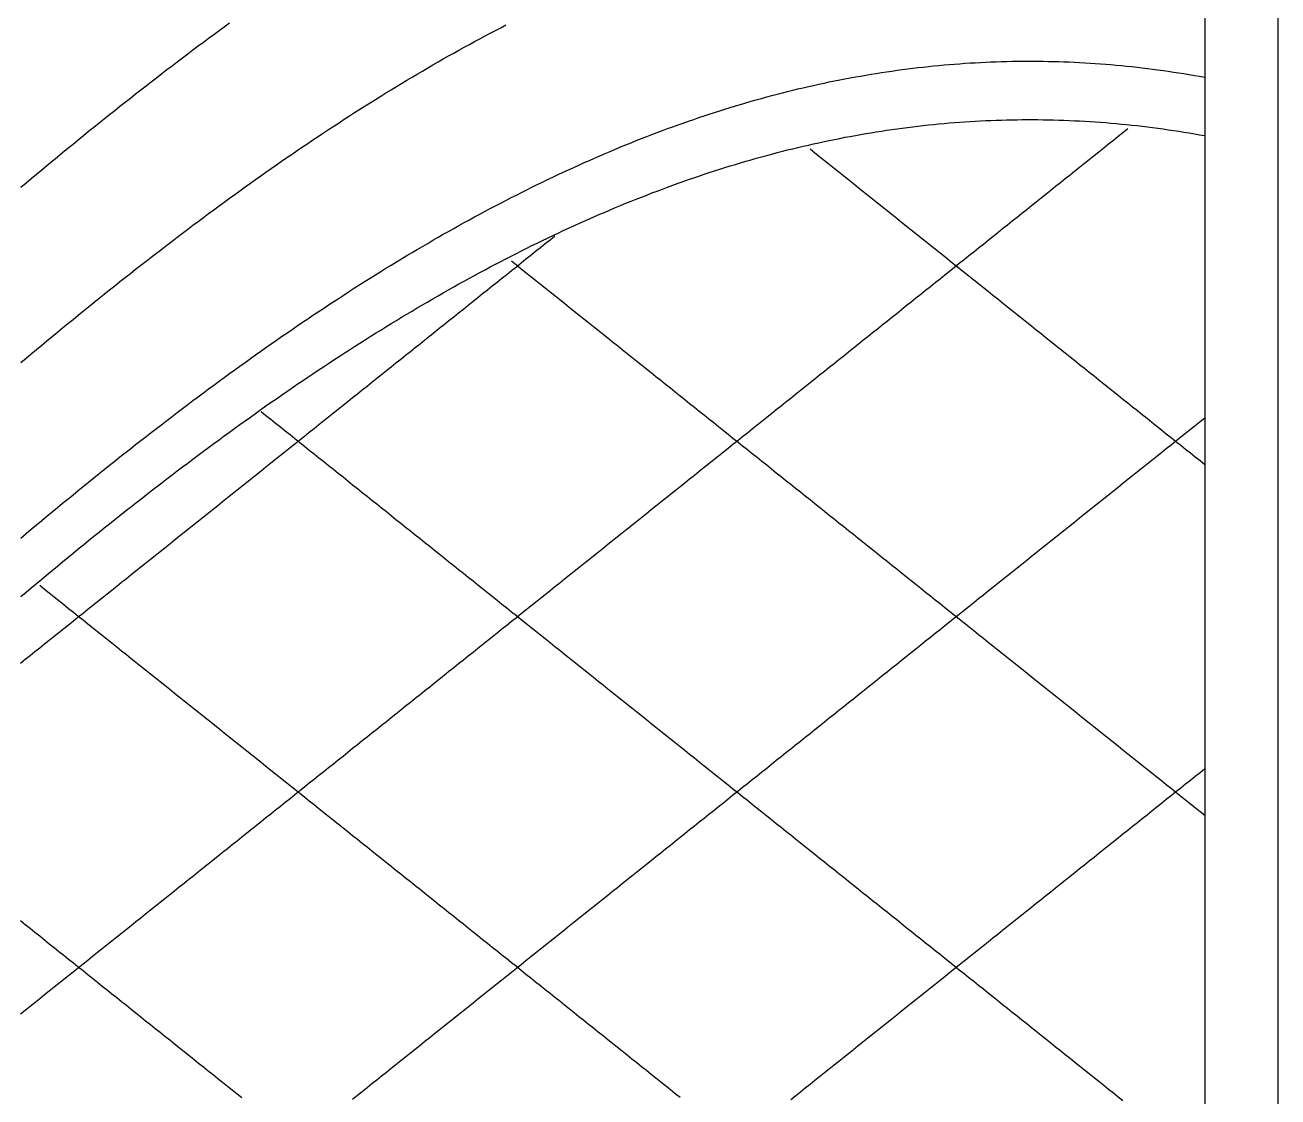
# Model space of a CAD drawing. Header units: millimetres. Extents: x 8 to 772, y 8 to 255.
# Drawn here: x 416.3 to 502, y 87.1 to 160.5 of the extents above; entities that cross this region are included whole.
import ezdxf

# ---------------------------------------------------------------- set-up
doc = ezdxf.new("R2010")
doc.units = ezdxf.units.MM
doc.layers.add('STUDY_GUIDES', color=7, linetype='Continuous')

msp = doc.modelspace()

# ---------------------------------------------------------------- linework, layer by layer
at = {"layer": 'STUDY_GUIDES'}
for points in [[(502, 214), (502, 26)], [(497, 212), (497, 28)], [(416.0367, 149.3706), (416.3933, 149.6704), (416.75, 149.9692), (417.1067, 150.2673), (417.4633, 150.5645), (417.82, 150.8609), (418.1767, 151.1563), (418.5333, 151.451), (418.89, 151.7447), (419.2467, 152.0375), (419.6033, 152.3295), (419.96, 152.6205), (420.3167, 152.9106), (420.6733, 153.1997), (421.03, 153.4879), (421.3867, 153.7752), (421.7433, 154.0615), (422.1, 154.3468), (422.4567, 154.6311), (422.8133, 154.9144), (423.17, 155.1967), (423.5267, 155.478), (423.8833, 155.7583), (424.24, 156.0376), (424.5967, 156.3158), (424.9533, 156.5929), (425.31, 156.869), (425.6667, 157.144), (426.0233, 157.4179), (426.38, 157.6908), (426.7367, 157.9625), (427.0933, 158.2331), (427.45, 158.5026), (427.8067, 158.771), (428.1633, 159.0382), (428.52, 159.3043), (428.8767, 159.5692), (429.2333, 159.833), (429.59, 160.0955), (429.9467, 160.3569), (430.3033, 160.6171)], [(416.0367, 137.3706), (416.3933, 137.6704), (416.75, 137.9692), (417.1067, 138.2673), (417.4633, 138.5645), (417.82, 138.8609), (418.1767, 139.1563), (418.5333, 139.451), (418.89, 139.7447), (419.2467, 140.0375), (419.6033, 140.3295), (419.96, 140.6205), (420.3167, 140.9106), (420.6733, 141.1997), (421.03, 141.4879), (421.3867, 141.7752), (421.7433, 142.0615), (422.1, 142.3468), (422.4567, 142.6311), (422.8133, 142.9144), (423.17, 143.1967), (423.5267, 143.478), (423.8833, 143.7583), (424.24, 144.0376), (424.5967, 144.3158), (424.9533, 144.5929), (425.31, 144.869), (425.6667, 145.144), (426.0233, 145.4179), (426.38, 145.6908), (426.7367, 145.9625), (427.0933, 146.2331), (427.45, 146.5026), (427.8067, 146.771), (428.1633, 147.0382), (428.52, 147.3043), (428.8767, 147.5692), (429.2333, 147.833), (429.59, 148.0955), (429.9467, 148.3569), (430.3033, 148.6171), (430.66, 148.8761), (431.0167, 149.1339), (431.3733, 149.3905), (431.73, 149.6458), (432.0867, 149.8999), (432.4433, 150.1527), (432.8, 150.4043), (433.1567, 150.6546), (433.5133, 150.9036), (433.87, 151.1514), (434.2267, 151.3979), (434.5833, 151.643), (434.94, 151.8869), (435.2967, 152.1294), (435.6533, 152.3706), (436.01, 152.6105), (436.3667, 152.849), (436.7233, 153.0862), (437.08, 153.322), (437.4367, 153.5565), (437.7933, 153.7896), (438.15, 154.0213), (438.5067, 154.2516), (438.8633, 154.4805), (439.22, 154.708), (439.5767, 154.934), (439.9333, 155.1587), (440.29, 155.3819), (440.6467, 155.6037), (441.0033, 155.8241), (441.36, 156.0429), (441.7167, 156.2604), (442.0733, 156.4763), (442.43, 156.6908), (442.7867, 156.9038), (443.1433, 157.1153), (443.5, 157.3253), (443.8567, 157.5338), (444.2133, 157.7407), (444.57, 157.9462), (444.9267, 158.1501), (445.2833, 158.3525), (445.64, 158.5534), (445.9967, 158.7527), (446.3533, 158.9504), (446.71, 159.1466), (447.0667, 159.3412), (447.4233, 159.5342), (447.78, 159.7257), (448.1367, 159.9156), (448.4933, 160.1038), (448.85, 160.2905), (449.2067, 160.4755)], [(416.0367, 125.3706), (416.3933, 125.6704), (416.75, 125.9692), (417.1067, 126.2673), (417.4633, 126.5645), (417.82, 126.8609), (418.1767, 127.1563), (418.5333, 127.451), (418.89, 127.7447), (419.2467, 128.0375), (419.6033, 128.3295), (419.96, 128.6205), (420.3167, 128.9106), (420.6733, 129.1997), (421.03, 129.4879), (421.3867, 129.7752), (421.7433, 130.0615), (422.1, 130.3468), (422.4567, 130.6311), (422.8133, 130.9144), (423.17, 131.1967), (423.5267, 131.478), (423.8833, 131.7583), (424.24, 132.0376), (424.5967, 132.3158), (424.9533, 132.5929), (425.31, 132.869), (425.6667, 133.144), (426.0233, 133.4179), (426.38, 133.6908), (426.7367, 133.9625), (427.0933, 134.2331), (427.45, 134.5026), (427.8067, 134.771), (428.1633, 135.0382), (428.52, 135.3043), (428.8767, 135.5692), (429.2333, 135.833), (429.59, 136.0955), (429.9467, 136.3569), (430.3033, 136.6171), (430.66, 136.8761), (431.0167, 137.1339), (431.3733, 137.3905), (431.73, 137.6458), (432.0867, 137.8999), (432.4433, 138.1527), (432.8, 138.4043), (433.1567, 138.6546), (433.5133, 138.9036), (433.87, 139.1514), (434.2267, 139.3979), (434.5833, 139.643), (434.94, 139.8869), (435.2967, 140.1294), (435.6533, 140.3706), (436.01, 140.6105), (436.3667, 140.849), (436.7233, 141.0862), (437.08, 141.322), (437.4367, 141.5565), (437.7933, 141.7896), (438.15, 142.0213), (438.5067, 142.2516), (438.8633, 142.4805), (439.22, 142.708), (439.5767, 142.934), (439.9333, 143.1587), (440.29, 143.3819), (440.6467, 143.6037), (441.0033, 143.8241), (441.36, 144.0429), (441.7167, 144.2604), (442.0733, 144.4763), (442.43, 144.6908), (442.7867, 144.9038), (443.1433, 145.1153), (443.5, 145.3253), (443.8567, 145.5338), (444.2133, 145.7407), (444.57, 145.9462), (444.9267, 146.1501), (445.2833, 146.3525), (445.64, 146.5534), (445.9967, 146.7527), (446.3533, 146.9504), (446.71, 147.1466), (447.0667, 147.3412), (447.4233, 147.5342), (447.78, 147.7257), (448.1367, 147.9156), (448.4933, 148.1038), (448.85, 148.2905), (449.2067, 148.4755), (449.5633, 148.659), (449.92, 148.8408), (450.2767, 149.0209), (450.6333, 149.1995), (450.99, 149.3764), (451.3467, 149.5517), (451.7033, 149.7253), (452.06, 149.8972), (452.4167, 150.0675), (452.7733, 150.2361), (453.13, 150.403), (453.4867, 150.5683), (453.8433, 150.7318), (454.2, 150.8937), (454.5567, 151.0538), (454.9133, 151.2123), (455.27, 151.369), (455.6267, 151.5241), (455.9833, 151.6774), (456.34, 151.8289), (456.6967, 151.9788), (457.0533, 152.1269), (457.41, 152.2732), (457.7667, 152.4179), (458.1233, 152.5607), (458.48, 152.7018), (458.8367, 152.8411), (459.1933, 152.9787), (459.55, 153.1145), (459.9067, 153.2485), (460.2633, 153.3808), (460.62, 153.5112), (460.9767, 153.6399), (461.3333, 153.7667), (461.69, 153.8918), (462.0467, 154.0151), (462.4033, 154.1365), (462.76, 154.2561), (463.1167, 154.3739), (463.4733, 154.4899), (463.83, 154.6041), (464.1867, 154.7165), (464.5433, 154.827), (464.9, 154.9356), (465.2567, 155.0425), (465.6133, 155.1474), (465.97, 155.2506), (466.3267, 155.3519), (466.6833, 155.4513), (467.04, 155.5489), (467.3967, 155.6446), (467.7533, 155.7384), (468.11, 155.8304), (468.4667, 155.9205), (468.8233, 156.0087), (469.18, 156.095), (469.5367, 156.1795), (469.8933, 156.2621), (470.25, 156.3428), (470.6067, 156.4216), (470.9633, 156.4985), (471.32, 156.5735), (471.6767, 156.6466), (472.0333, 156.7178), (472.39, 156.7872), (472.7467, 156.8546), (473.1033, 156.9201), (473.46, 156.9836), (473.8167, 157.0453), (474.1733, 157.1051), (474.53, 157.1629), (474.8867, 157.2189), (475.2433, 157.2729), (475.6, 157.325), (475.9567, 157.3751), (476.3133, 157.4234), (476.67, 157.4697), (477.0267, 157.514), (477.3833, 157.5565), (477.74, 157.597), (478.0967, 157.6356), (478.4533, 157.6722), (478.81, 157.7069), (479.1667, 157.7397), (479.5233, 157.7706), (479.88, 157.7994), (480.2367, 157.8264), (480.5933, 157.8514), (480.95, 157.8745), (481.3067, 157.8956), (481.6633, 157.9148), (482.02, 157.932), (482.3767, 157.9473), (482.7333, 157.9607), (483.09, 157.9721), (483.4467, 157.9815), (483.8033, 157.989), (484.16, 157.9946), (484.5167, 157.9982), (484.8733, 157.9999), (485.23, 157.9996), (485.5867, 157.9974), (485.9433, 157.9932), (486.3, 157.9871), (486.6567, 157.979), (487.0133, 157.969), (487.37, 157.957), (487.7267, 157.9431), (488.0833, 157.9272), (488.44, 157.9094), (488.7967, 157.8897), (489.1533, 157.868), (489.51, 157.8444), (489.8667, 157.8188), (490.2233, 157.7913), (490.58, 157.7618), (490.9367, 157.7304), (491.2933, 157.6971), (491.65, 157.6618), (492.0067, 157.6246), (492.3633, 157.5855), (492.72, 157.5444), (493.0767, 157.5014), (493.4333, 157.4564), (493.79, 157.4096), (494.1467, 157.3608), (494.5033, 157.3101), (494.86, 157.2574), (495.2167, 157.2029), (495.5733, 157.1464), (495.93, 157.088), (496.2867, 157.0277), (496.6433, 156.9654), (497, 156.9013)], [(416.0092, 92.8074), (416.3385, 93.0708), (416.6677, 93.3342), (416.9969, 93.5975), (417.3262, 93.8609), (417.6554, 94.1243), (417.9846, 94.3877), (418.3138, 94.6511), (418.6431, 94.9145), (418.9723, 95.1778), (419.3015, 95.4412), (419.6308, 95.7046), (419.96, 95.968), (420.2892, 96.2314), (420.6185, 96.4948), (420.9477, 96.7582), (421.2769, 97.0215), (421.6062, 97.2849), (421.9354, 97.5483), (422.2646, 97.8117), (422.5938, 98.0751), (422.9231, 98.3385), (423.2523, 98.6018), (423.5815, 98.8652), (423.9108, 99.1286), (424.24, 99.392), (424.5692, 99.6554), (424.8985, 99.9188), (425.2277, 100.1822), (425.5569, 100.4455), (425.8862, 100.7089), (426.2154, 100.9723), (426.5446, 101.2357), (426.8738, 101.4991), (427.2031, 101.7625), (427.5323, 102.0258), (427.8615, 102.2892), (428.1908, 102.5526), (428.52, 102.816), (428.8492, 103.0794), (429.1785, 103.3428), (429.5077, 103.6062), (429.8369, 103.8695), (430.1662, 104.1329), (430.4954, 104.3963), (430.8246, 104.6597), (431.1538, 104.9231), (431.4831, 105.1865), (431.8123, 105.4498), (432.1415, 105.7132), (432.4708, 105.9766), (432.8, 106.24), (433.1292, 106.5034), (433.4585, 106.7668), (433.7877, 107.0302), (434.1169, 107.2935), (434.4462, 107.5569), (434.7754, 107.8203), (435.1046, 108.0837), (435.4338, 108.3471), (435.7631, 108.6105), (436.0923, 108.8738), (436.4215, 109.1372), (436.7508, 109.4006), (437.08, 109.664), (437.4092, 109.9274), (437.7385, 110.1908), (438.0677, 110.4542), (438.3969, 110.7175), (438.7262, 110.9809), (439.0554, 111.2443), (439.3846, 111.5077), (439.7138, 111.7711), (440.0431, 112.0345), (440.3723, 112.2978), (440.7015, 112.5612), (441.0308, 112.8246), (441.36, 113.088), (441.6892, 113.3514), (442.0185, 113.6148), (442.3477, 113.8782), (442.6769, 114.1415), (443.0062, 114.4049), (443.3354, 114.6683), (443.6646, 114.9317), (443.9938, 115.1951), (444.3231, 115.4585), (444.6523, 115.7218), (444.9815, 115.9852), (445.3108, 116.2486), (445.64, 116.512), (445.9692, 116.7754), (446.2985, 117.0388), (446.6277, 117.3022), (446.9569, 117.5655), (447.2862, 117.8289), (447.6154, 118.0923), (447.9446, 118.3557), (448.2738, 118.6191), (448.6031, 118.8825), (448.9323, 119.1458), (449.2615, 119.4092), (449.5908, 119.6726), (449.92, 119.936), (450.2492, 120.1994), (450.5785, 120.4628), (450.9077, 120.7262), (451.2369, 120.9895), (451.5662, 121.2529), (451.8954, 121.5163), (452.2246, 121.7797), (452.5538, 122.0431), (452.8831, 122.3065), (453.2123, 122.5698), (453.5415, 122.8332), (453.8708, 123.0966), (454.2, 123.36), (454.5292, 123.6234), (454.8585, 123.8868), (455.1877, 124.1502), (455.5169, 124.4135), (455.8462, 124.6769), (456.1754, 124.9403), (456.5046, 125.2037), (456.8338, 125.4671), (457.1631, 125.7305), (457.4923, 125.9938), (457.8215, 126.2572), (458.1508, 126.5206), (458.48, 126.784), (458.8092, 127.0474), (459.1385, 127.3108), (459.4677, 127.5742), (459.7969, 127.8375), (460.1262, 128.1009), (460.4554, 128.3643), (460.7846, 128.6277), (461.1138, 128.8911), (461.4431, 129.1545), (461.7723, 129.4178), (462.1015, 129.6812), (462.4308, 129.9446), (462.76, 130.208), (463.0892, 130.4714), (463.4185, 130.7348), (463.7477, 130.9982), (464.0769, 131.2615), (464.4062, 131.5249), (464.7354, 131.7883), (465.0646, 132.0517), (465.3938, 132.3151), (465.7231, 132.5785), (466.0523, 132.8418), (466.3815, 133.1052), (466.7108, 133.3686), (467.04, 133.632), (467.3692, 133.8954), (467.6985, 134.1588), (468.0277, 134.4222), (468.3569, 134.6855), (468.6862, 134.9489), (469.0154, 135.2123), (469.3446, 135.4757), (469.6738, 135.7391), (470.0031, 136.0025), (470.3323, 136.2658), (470.6615, 136.5292), (470.9908, 136.7926), (471.32, 137.056), (471.6492, 137.3194), (471.9785, 137.5828), (472.3077, 137.8462), (472.6369, 138.1095), (472.9662, 138.3729), (473.2954, 138.6363), (473.6246, 138.8997), (473.9538, 139.1631), (474.2831, 139.4265), (474.6123, 139.6898), (474.9415, 139.9532), (475.2708, 140.2166), (475.6, 140.48), (475.9292, 140.7434), (476.2585, 141.0068), (476.5877, 141.2702), (476.9169, 141.5335), (477.2462, 141.7969), (477.5754, 142.0603), (477.9046, 142.3237), (478.2338, 142.5871), (478.5631, 142.8505), (478.8923, 143.1138), (479.2215, 143.3772), (479.5508, 143.6406), (479.88, 143.904), (480.2092, 144.1674), (480.5385, 144.4308), (480.8677, 144.6942), (481.1969, 144.9575), (481.5262, 145.2209), (481.8554, 145.4843), (482.1846, 145.7477), (482.5138, 146.0111), (482.8431, 146.2745), (483.1723, 146.5378), (483.5015, 146.8012), (483.8308, 147.0646), (484.16, 147.328), (484.4892, 147.5914), (484.8185, 147.8548), (485.1477, 148.1182), (485.4769, 148.3815), (485.8062, 148.6449), (486.1354, 148.9083), (486.4646, 149.1717), (486.7938, 149.4351), (487.1231, 149.6985), (487.4523, 149.9618), (487.7815, 150.2252), (488.1108, 150.4886), (488.44, 150.752), (488.7692, 151.0154), (489.0985, 151.2788), (489.4277, 151.5422), (489.7569, 151.8055), (490.0862, 152.0689), (490.4154, 152.3323), (490.7446, 152.5957), (491.0738, 152.8591), (491.4031, 153.1225), (491.7323, 153.3858)], [(416.0367, 121.3706), (416.3933, 121.6704), (416.75, 121.9692), (417.1067, 122.2673), (417.4633, 122.5645), (417.82, 122.8609), (418.1767, 123.1563), (418.5333, 123.451), (418.89, 123.7447), (419.2467, 124.0375), (419.6033, 124.3295), (419.96, 124.6205), (420.3167, 124.9106), (420.6733, 125.1997), (421.03, 125.4879), (421.3867, 125.7752), (421.7433, 126.0615), (422.1, 126.3468), (422.4567, 126.6311), (422.8133, 126.9144), (423.17, 127.1967), (423.5267, 127.478), (423.8833, 127.7583), (424.24, 128.0376), (424.5967, 128.3158), (424.9533, 128.5929), (425.31, 128.869), (425.6667, 129.144), (426.0233, 129.4179), (426.38, 129.6908), (426.7367, 129.9625), (427.0933, 130.2331), (427.45, 130.5026), (427.8067, 130.771), (428.1633, 131.0382), (428.52, 131.3043), (428.8767, 131.5692), (429.2333, 131.833), (429.59, 132.0955), (429.9467, 132.3569), (430.3033, 132.6171), (430.66, 132.8761), (431.0167, 133.1339), (431.3733, 133.3905), (431.73, 133.6458), (432.0867, 133.8999), (432.4433, 134.1527), (432.8, 134.4043), (433.1567, 134.6546), (433.5133, 134.9036), (433.87, 135.1514), (434.2267, 135.3979), (434.5833, 135.643), (434.94, 135.8869), (435.2967, 136.1294), (435.6533, 136.3706), (436.01, 136.6105), (436.3667, 136.849), (436.7233, 137.0862), (437.08, 137.322), (437.4367, 137.5565), (437.7933, 137.7896), (438.15, 138.0213), (438.5067, 138.2516), (438.8633, 138.4805), (439.22, 138.708), (439.5767, 138.934), (439.9333, 139.1587), (440.29, 139.3819), (440.6467, 139.6037), (441.0033, 139.8241), (441.36, 140.0429), (441.7167, 140.2604), (442.0733, 140.4763), (442.43, 140.6908), (442.7867, 140.9038), (443.1433, 141.1153), (443.5, 141.3253), (443.8567, 141.5338), (444.2133, 141.7407), (444.57, 141.9462), (444.9267, 142.1501), (445.2833, 142.3525), (445.64, 142.5534), (445.9967, 142.7527), (446.3533, 142.9504), (446.71, 143.1466), (447.0667, 143.3412), (447.4233, 143.5342), (447.78, 143.7257), (448.1367, 143.9156), (448.4933, 144.1038), (448.85, 144.2905), (449.2067, 144.4755), (449.5633, 144.659), (449.92, 144.8408), (450.2767, 145.0209), (450.6333, 145.1995), (450.99, 145.3764), (451.3467, 145.5517), (451.7033, 145.7253), (452.06, 145.8972), (452.4167, 146.0675), (452.7733, 146.2361), (453.13, 146.403), (453.4867, 146.5683), (453.8433, 146.7318), (454.2, 146.8937), (454.5567, 147.0538), (454.9133, 147.2123), (455.27, 147.369), (455.6267, 147.5241), (455.9833, 147.6774), (456.34, 147.8289), (456.6967, 147.9788), (457.0533, 148.1269), (457.41, 148.2732), (457.7667, 148.4179), (458.1233, 148.5607), (458.48, 148.7018), (458.8367, 148.8411), (459.1933, 148.9787), (459.55, 149.1145), (459.9067, 149.2485), (460.2633, 149.3808), (460.62, 149.5112), (460.9767, 149.6399), (461.3333, 149.7667), (461.69, 149.8918), (462.0467, 150.0151), (462.4033, 150.1365), (462.76, 150.2561), (463.1167, 150.3739), (463.4733, 150.4899), (463.83, 150.6041), (464.1867, 150.7165), (464.5433, 150.827), (464.9, 150.9356), (465.2567, 151.0425), (465.6133, 151.1474), (465.97, 151.2506), (466.3267, 151.3519), (466.6833, 151.4513), (467.04, 151.5489), (467.3967, 151.6446), (467.7533, 151.7384), (468.11, 151.8304), (468.4667, 151.9205), (468.8233, 152.0087), (469.18, 152.095), (469.5367, 152.1795), (469.8933, 152.2621), (470.25, 152.3428), (470.6067, 152.4216), (470.9633, 152.4985), (471.32, 152.5735), (471.6767, 152.6466), (472.0333, 152.7178), (472.39, 152.7872), (472.7467, 152.8546), (473.1033, 152.9201), (473.46, 152.9836), (473.8167, 153.0453), (474.1733, 153.1051), (474.53, 153.1629), (474.8867, 153.2189), (475.2433, 153.2729), (475.6, 153.325), (475.9567, 153.3751), (476.3133, 153.4234), (476.67, 153.4697), (477.0267, 153.514), (477.3833, 153.5565), (477.74, 153.597), (478.0967, 153.6356), (478.4533, 153.6722), (478.81, 153.7069), (479.1667, 153.7397), (479.5233, 153.7706), (479.88, 153.7994), (480.2367, 153.8264), (480.5933, 153.8514), (480.95, 153.8745), (481.3067, 153.8956), (481.6633, 153.9148), (482.02, 153.932), (482.3767, 153.9473), (482.7333, 153.9607), (483.09, 153.9721), (483.4467, 153.9815), (483.8033, 153.989), (484.16, 153.9946), (484.5167, 153.9982), (484.8733, 153.9999), (485.23, 153.9996), (485.5867, 153.9974), (485.9433, 153.9932), (486.3, 153.9871), (486.6567, 153.979), (487.0133, 153.969), (487.37, 153.957), (487.7267, 153.9431), (488.0833, 153.9272), (488.44, 153.9094), (488.7967, 153.8897), (489.1533, 153.868), (489.51, 153.8444), (489.8667, 153.8188), (490.2233, 153.7913), (490.58, 153.7618), (490.9367, 153.7304), (491.2933, 153.6971), (491.65, 153.6618), (492.0067, 153.6246), (492.3633, 153.5855), (492.72, 153.5444), (493.0767, 153.5014), (493.4333, 153.4564), (493.79, 153.4096), (494.1467, 153.3608), (494.5033, 153.3101), (494.86, 153.2574), (495.2167, 153.2029), (495.5733, 153.1464), (495.93, 153.088), (496.2867, 153.0277), (496.6433, 152.9654), (497, 152.9013)], [(470.0031, 151.9975), (470.3323, 151.7342), (470.6615, 151.4708), (470.9908, 151.2074), (471.32, 150.944), (471.6492, 150.6806), (471.9785, 150.4172), (472.3077, 150.1538), (472.6369, 149.8905), (472.9662, 149.6271), (473.2954, 149.3637), (473.6246, 149.1003), (473.9538, 148.8369), (474.2831, 148.5735), (474.6123, 148.3102), (474.9415, 148.0468), (475.2708, 147.7834), (475.6, 147.52), (475.9292, 147.2566), (476.2585, 146.9932), (476.5877, 146.7298), (476.9169, 146.4665), (477.2462, 146.2031), (477.5754, 145.9397), (477.9046, 145.6763), (478.2338, 145.4129), (478.5631, 145.1495), (478.8923, 144.8862), (479.2215, 144.6228), (479.5508, 144.3594), (479.88, 144.096), (480.2092, 143.8326), (480.5385, 143.5692), (480.8677, 143.3058), (481.1969, 143.0425), (481.5262, 142.7791), (481.8554, 142.5157), (482.1846, 142.2523), (482.5138, 141.9889), (482.8431, 141.7255), (483.1723, 141.4622), (483.5015, 141.1988), (483.8308, 140.9354), (484.16, 140.672), (484.4892, 140.4086), (484.8185, 140.1452), (485.1477, 139.8818), (485.4769, 139.6185), (485.8062, 139.3551), (486.1354, 139.0917), (486.4646, 138.8283), (486.7938, 138.5649), (487.1231, 138.3015), (487.4523, 138.0382), (487.7815, 137.7748), (488.1108, 137.5114), (488.44, 137.248), (488.7692, 136.9846), (489.0985, 136.7212), (489.4277, 136.4578), (489.7569, 136.1945), (490.0862, 135.9311), (490.4154, 135.6677), (490.7446, 135.4043), (491.0738, 135.1409), (491.4031, 134.8775), (491.7323, 134.6142), (492.0615, 134.3508), (492.3908, 134.0874), (492.72, 133.824), (493.0492, 133.5606), (493.3785, 133.2972), (493.7077, 133.0338), (494.0369, 132.7705), (494.3662, 132.5071), (494.6954, 132.2437), (495.0246, 131.9803), (495.3538, 131.7169), (495.6831, 131.4535), (496.0123, 131.1902), (496.3415, 130.9268), (496.6708, 130.6634), (497, 130.4)], [(416.0092, 116.8074), (416.3385, 117.0708), (416.6677, 117.3342), (416.9969, 117.5975), (417.3262, 117.8609), (417.6554, 118.1243), (417.9846, 118.3877), (418.3138, 118.6511), (418.6431, 118.9145), (418.9723, 119.1778), (419.3015, 119.4412), (419.6308, 119.7046), (419.96, 119.968), (420.2892, 120.2314), (420.6185, 120.4948), (420.9477, 120.7582), (421.2769, 121.0215), (421.6062, 121.2849), (421.9354, 121.5483), (422.2646, 121.8117), (422.5938, 122.0751), (422.9231, 122.3385), (423.2523, 122.6018), (423.5815, 122.8652), (423.9108, 123.1286), (424.24, 123.392), (424.5692, 123.6554), (424.8985, 123.9188), (425.2277, 124.1822), (425.5569, 124.4455), (425.8862, 124.7089), (426.2154, 124.9723), (426.5446, 125.2357), (426.8738, 125.4991), (427.2031, 125.7625), (427.5323, 126.0258), (427.8615, 126.2892), (428.1908, 126.5526), (428.52, 126.816), (428.8492, 127.0794), (429.1785, 127.3428), (429.5077, 127.6062), (429.8369, 127.8695), (430.1662, 128.1329), (430.4954, 128.3963), (430.8246, 128.6597), (431.1538, 128.9231), (431.4831, 129.1865), (431.8123, 129.4498), (432.1415, 129.7132), (432.4708, 129.9766), (432.8, 130.24), (433.1292, 130.5034), (433.4585, 130.7668), (433.7877, 131.0302), (434.1169, 131.2935), (434.4462, 131.5569), (434.7754, 131.8203), (435.1046, 132.0837), (435.4338, 132.3471), (435.7631, 132.6105), (436.0923, 132.8738), (436.4215, 133.1372), (436.7508, 133.4006), (437.08, 133.664), (437.4092, 133.9274), (437.7385, 134.1908), (438.0677, 134.4542), (438.3969, 134.7175), (438.7262, 134.9809), (439.0554, 135.2443), (439.3846, 135.5077), (439.7138, 135.7711), (440.0431, 136.0345), (440.3723, 136.2978), (440.7015, 136.5612), (441.0308, 136.8246), (441.36, 137.088), (441.6892, 137.3514), (442.0185, 137.6148), (442.3477, 137.8782), (442.6769, 138.1415), (443.0062, 138.4049), (443.3354, 138.6683), (443.6646, 138.9317), (443.9938, 139.1951), (444.3231, 139.4585), (444.6523, 139.7218), (444.9815, 139.9852), (445.3108, 140.2486), (445.64, 140.512), (445.9692, 140.7754), (446.2985, 141.0388), (446.6277, 141.3022), (446.9569, 141.5655), (447.2862, 141.8289), (447.6154, 142.0923), (447.9446, 142.3557), (448.2738, 142.6191), (448.6031, 142.8825), (448.9323, 143.1458), (449.2615, 143.4092), (449.5908, 143.6726), (449.92, 143.936), (450.2492, 144.1994), (450.5785, 144.4628), (450.9077, 144.7262), (451.2369, 144.9895), (451.5662, 145.2529), (451.8954, 145.5163), (452.2246, 145.7797), (452.5538, 146.0431)], [(449.5908, 144.3274), (449.92, 144.064), (450.2492, 143.8006), (450.5785, 143.5372), (450.9077, 143.2738), (451.2369, 143.0105), (451.5662, 142.7471), (451.8954, 142.4837), (452.2246, 142.2203), (452.5538, 141.9569), (452.8831, 141.6935), (453.2123, 141.4302), (453.5415, 141.1668), (453.8708, 140.9034), (454.2, 140.64), (454.5292, 140.3766), (454.8585, 140.1132), (455.1877, 139.8498), (455.5169, 139.5865), (455.8462, 139.3231), (456.1754, 139.0597), (456.5046, 138.7963), (456.8338, 138.5329), (457.1631, 138.2695), (457.4923, 138.0062), (457.8215, 137.7428), (458.1508, 137.4794), (458.48, 137.216), (458.8092, 136.9526), (459.1385, 136.6892), (459.4677, 136.4258), (459.7969, 136.1625), (460.1262, 135.8991), (460.4554, 135.6357), (460.7846, 135.3723), (461.1138, 135.1089), (461.4431, 134.8455), (461.7723, 134.5822), (462.1015, 134.3188), (462.4308, 134.0554), (462.76, 133.792), (463.0892, 133.5286), (463.4185, 133.2652), (463.7477, 133.0018), (464.0769, 132.7385), (464.4062, 132.4751), (464.7354, 132.2117), (465.0646, 131.9483), (465.3938, 131.6849), (465.7231, 131.4215), (466.0523, 131.1582), (466.3815, 130.8948), (466.7108, 130.6314), (467.04, 130.368), (467.3692, 130.1046), (467.6985, 129.8412), (468.0277, 129.5778), (468.3569, 129.3145), (468.6862, 129.0511), (469.0154, 128.7877), (469.3446, 128.5243), (469.6738, 128.2609), (470.0031, 127.9975), (470.3323, 127.7342), (470.6615, 127.4708), (470.9908, 127.2074), (471.32, 126.944), (471.6492, 126.6806), (471.9785, 126.4172), (472.3077, 126.1538), (472.6369, 125.8905), (472.9662, 125.6271), (473.2954, 125.3637), (473.6246, 125.1003), (473.9538, 124.8369), (474.2831, 124.5735), (474.6123, 124.3102), (474.9415, 124.0468), (475.2708, 123.7834), (475.6, 123.52), (475.9292, 123.2566), (476.2585, 122.9932), (476.5877, 122.7298), (476.9169, 122.4665), (477.2462, 122.2031), (477.5754, 121.9397), (477.9046, 121.6763), (478.2338, 121.4129), (478.5631, 121.1495), (478.8923, 120.8862), (479.2215, 120.6228), (479.5508, 120.3594), (479.88, 120.096), (480.2092, 119.8326), (480.5385, 119.5692), (480.8677, 119.3058), (481.1969, 119.0425), (481.5262, 118.7791), (481.8554, 118.5157), (482.1846, 118.2523), (482.5138, 117.9889), (482.8431, 117.7255), (483.1723, 117.4622), (483.5015, 117.1988), (483.8308, 116.9354), (484.16, 116.672), (484.4892, 116.4086), (484.8185, 116.1452), (485.1477, 115.8818), (485.4769, 115.6185), (485.8062, 115.3551), (486.1354, 115.0917), (486.4646, 114.8283), (486.7938, 114.5649), (487.1231, 114.3015), (487.4523, 114.0382), (487.7815, 113.7748), (488.1108, 113.5114), (488.44, 113.248), (488.7692, 112.9846), (489.0985, 112.7212), (489.4277, 112.4578), (489.7569, 112.1945), (490.0862, 111.9311), (490.4154, 111.6677), (490.7446, 111.4043), (491.0738, 111.1409), (491.4031, 110.8775), (491.7323, 110.6142), (492.0615, 110.3508), (492.3908, 110.0874), (492.72, 109.824), (493.0492, 109.5606), (493.3785, 109.2972), (493.7077, 109.0338), (494.0369, 108.7705), (494.3662, 108.5071), (494.6954, 108.2437), (495.0246, 107.9803), (495.3538, 107.7169), (495.6831, 107.4535), (496.0123, 107.1902), (496.3415, 106.9268), (496.6708, 106.6634), (497, 106.4)], [(432.4708, 134.0234), (432.8, 133.76), (433.1292, 133.4966), (433.4585, 133.2332), (433.7877, 132.9698), (434.1169, 132.7065), (434.4462, 132.4431), (434.7754, 132.1797), (435.1046, 131.9163), (435.4338, 131.6529), (435.7631, 131.3895), (436.0923, 131.1262), (436.4215, 130.8628), (436.7508, 130.5994), (437.08, 130.336), (437.4092, 130.0726), (437.7385, 129.8092), (438.0677, 129.5458), (438.3969, 129.2825), (438.7262, 129.0191), (439.0554, 128.7557), (439.3846, 128.4923), (439.7138, 128.2289), (440.0431, 127.9655), (440.3723, 127.7022), (440.7015, 127.4388), (441.0308, 127.1754), (441.36, 126.912), (441.6892, 126.6486), (442.0185, 126.3852), (442.3477, 126.1218), (442.6769, 125.8585), (443.0062, 125.5951), (443.3354, 125.3317), (443.6646, 125.0683), (443.9938, 124.8049), (444.3231, 124.5415), (444.6523, 124.2782), (444.9815, 124.0148), (445.3108, 123.7514), (445.64, 123.488), (445.9692, 123.2246), (446.2985, 122.9612), (446.6277, 122.6978), (446.9569, 122.4345), (447.2862, 122.1711), (447.6154, 121.9077), (447.9446, 121.6443), (448.2738, 121.3809), (448.6031, 121.1175), (448.9323, 120.8542), (449.2615, 120.5908), (449.5908, 120.3274), (449.92, 120.064), (450.2492, 119.8006), (450.5785, 119.5372), (450.9077, 119.2738), (451.2369, 119.0105), (451.5662, 118.7471), (451.8954, 118.4837), (452.2246, 118.2203), (452.5538, 117.9569), (452.8831, 117.6935), (453.2123, 117.4302), (453.5415, 117.1668), (453.8708, 116.9034), (454.2, 116.64), (454.5292, 116.3766), (454.8585, 116.1132), (455.1877, 115.8498), (455.5169, 115.5865), (455.8462, 115.3231), (456.1754, 115.0597), (456.5046, 114.7963), (456.8338, 114.5329), (457.1631, 114.2695), (457.4923, 114.0062), (457.8215, 113.7428), (458.1508, 113.4794), (458.48, 113.216), (458.8092, 112.9526), (459.1385, 112.6892), (459.4677, 112.4258), (459.7969, 112.1625), (460.1262, 111.8991), (460.4554, 111.6357), (460.7846, 111.3723), (461.1138, 111.1089), (461.4431, 110.8455), (461.7723, 110.5822), (462.1015, 110.3188), (462.4308, 110.0554), (462.76, 109.792), (463.0892, 109.5286), (463.4185, 109.2652), (463.7477, 109.0018), (464.0769, 108.7385), (464.4062, 108.4751), (464.7354, 108.2117), (465.0646, 107.9483), (465.3938, 107.6849), (465.7231, 107.4215), (466.0523, 107.1582), (466.3815, 106.8948), (466.7108, 106.6314), (467.04, 106.368), (467.3692, 106.1046), (467.6985, 105.8412), (468.0277, 105.5778), (468.3569, 105.3145), (468.6862, 105.0511), (469.0154, 104.7877), (469.3446, 104.5243), (469.6738, 104.2609), (470.0031, 103.9975), (470.3323, 103.7342), (470.6615, 103.4708), (470.9908, 103.2074), (471.32, 102.944), (471.6492, 102.6806), (471.9785, 102.4172), (472.3077, 102.1538), (472.6369, 101.8905), (472.9662, 101.6271), (473.2954, 101.3637), (473.6246, 101.1003), (473.9538, 100.8369), (474.2831, 100.5735), (474.6123, 100.3102), (474.9415, 100.0468), (475.2708, 99.7834), (475.6, 99.52), (475.9292, 99.2566), (476.2585, 98.9932), (476.5877, 98.7298), (476.9169, 98.4665), (477.2462, 98.2031), (477.5754, 97.9397), (477.9046, 97.6763), (478.2338, 97.4129), (478.5631, 97.1495), (478.8923, 96.8862), (479.2215, 96.6228), (479.5508, 96.3594), (479.88, 96.096), (480.2092, 95.8326), (480.5385, 95.5692), (480.8677, 95.3058), (481.1969, 95.0425), (481.5262, 94.7791), (481.8554, 94.5157), (482.1846, 94.2523), (482.5138, 93.9889), (482.8431, 93.7255), (483.1723, 93.4622), (483.5015, 93.1988), (483.8308, 92.9354), (484.16, 92.672), (484.4892, 92.4086), (484.8185, 92.1452), (485.1477, 91.8818), (485.4769, 91.6185), (485.8062, 91.3551), (486.1354, 91.0917), (486.4646, 90.8283), (486.7938, 90.5649), (487.1231, 90.3015), (487.4523, 90.0382), (487.7815, 89.7748), (488.1108, 89.5114), (488.44, 89.248), (488.7692, 88.9846), (489.0985, 88.7212), (489.4277, 88.4578), (489.7569, 88.1945), (490.0862, 87.9311), (490.4154, 87.6677), (490.7446, 87.4043), (491.0738, 87.1409), (491.4031, 86.8775)], [(438.7262, 86.9809), (439.0554, 87.2443), (439.3846, 87.5077), (439.7138, 87.7711), (440.0431, 88.0345), (440.3723, 88.2978), (440.7015, 88.5612), (441.0308, 88.8246), (441.36, 89.088), (441.6892, 89.3514), (442.0185, 89.6148), (442.3477, 89.8782), (442.6769, 90.1415), (443.0062, 90.4049), (443.3354, 90.6683), (443.6646, 90.9317), (443.9938, 91.1951), (444.3231, 91.4585), (444.6523, 91.7218), (444.9815, 91.9852), (445.3108, 92.2486), (445.64, 92.512), (445.9692, 92.7754), (446.2985, 93.0388), (446.6277, 93.3022), (446.9569, 93.5655), (447.2862, 93.8289), (447.6154, 94.0923), (447.9446, 94.3557), (448.2738, 94.6191), (448.6031, 94.8825), (448.9323, 95.1458), (449.2615, 95.4092), (449.5908, 95.6726), (449.92, 95.936), (450.2492, 96.1994), (450.5785, 96.4628), (450.9077, 96.7262), (451.2369, 96.9895), (451.5662, 97.2529), (451.8954, 97.5163), (452.2246, 97.7797), (452.5538, 98.0431), (452.8831, 98.3065), (453.2123, 98.5698), (453.5415, 98.8332), (453.8708, 99.0966), (454.2, 99.36), (454.5292, 99.6234), (454.8585, 99.8868), (455.1877, 100.1502), (455.5169, 100.4135), (455.8462, 100.6769), (456.1754, 100.9403), (456.5046, 101.2037), (456.8338, 101.4671), (457.1631, 101.7305), (457.4923, 101.9938), (457.8215, 102.2572), (458.1508, 102.5206), (458.48, 102.784), (458.8092, 103.0474), (459.1385, 103.3108), (459.4677, 103.5742), (459.7969, 103.8375), (460.1262, 104.1009), (460.4554, 104.3643), (460.7846, 104.6277), (461.1138, 104.8911), (461.4431, 105.1545), (461.7723, 105.4178), (462.1015, 105.6812), (462.4308, 105.9446), (462.76, 106.208), (463.0892, 106.4714), (463.4185, 106.7348), (463.7477, 106.9982), (464.0769, 107.2615), (464.4062, 107.5249), (464.7354, 107.7883), (465.0646, 108.0517), (465.3938, 108.3151), (465.7231, 108.5785), (466.0523, 108.8418), (466.3815, 109.1052), (466.7108, 109.3686), (467.04, 109.632), (467.3692, 109.8954), (467.6985, 110.1588), (468.0277, 110.4222), (468.3569, 110.6855), (468.6862, 110.9489), (469.0154, 111.2123), (469.3446, 111.4757), (469.6738, 111.7391), (470.0031, 112.0025), (470.3323, 112.2658), (470.6615, 112.5292), (470.9908, 112.7926), (471.32, 113.056), (471.6492, 113.3194), (471.9785, 113.5828), (472.3077, 113.8462), (472.6369, 114.1095), (472.9662, 114.3729), (473.2954, 114.6363), (473.6246, 114.8997), (473.9538, 115.1631), (474.2831, 115.4265), (474.6123, 115.6898), (474.9415, 115.9532), (475.2708, 116.2166), (475.6, 116.48), (475.9292, 116.7434), (476.2585, 117.0068), (476.5877, 117.2702), (476.9169, 117.5335), (477.2462, 117.7969), (477.5754, 118.0603), (477.9046, 118.3237), (478.2338, 118.5871), (478.5631, 118.8505), (478.8923, 119.1138), (479.2215, 119.3772), (479.5508, 119.6406), (479.88, 119.904), (480.2092, 120.1674), (480.5385, 120.4308), (480.8677, 120.6942), (481.1969, 120.9575), (481.5262, 121.2209), (481.8554, 121.4843), (482.1846, 121.7477), (482.5138, 122.0111), (482.8431, 122.2745), (483.1723, 122.5378), (483.5015, 122.8012), (483.8308, 123.0646), (484.16, 123.328), (484.4892, 123.5914), (484.8185, 123.8548), (485.1477, 124.1182), (485.4769, 124.3815), (485.8062, 124.6449), (486.1354, 124.9083), (486.4646, 125.1717), (486.7938, 125.4351), (487.1231, 125.6985), (487.4523, 125.9618), (487.7815, 126.2252), (488.1108, 126.4886), (488.44, 126.752), (488.7692, 127.0154), (489.0985, 127.2788), (489.4277, 127.5422), (489.7569, 127.8055), (490.0862, 128.0689), (490.4154, 128.3323), (490.7446, 128.5957), (491.0738, 128.8591), (491.4031, 129.1225), (491.7323, 129.3858), (492.0615, 129.6492), (492.3908, 129.9126), (492.72, 130.176), (493.0492, 130.4394), (493.3785, 130.7028), (493.7077, 130.9662), (494.0369, 131.2295), (494.3662, 131.4929), (494.6954, 131.7563), (495.0246, 132.0197), (495.3538, 132.2831), (495.6831, 132.5465), (496.0123, 132.8098), (496.3415, 133.0732), (496.6708, 133.3366), (497, 133.6)], [(417.3262, 122.1391), (417.6554, 121.8757), (417.9846, 121.6123), (418.3138, 121.3489), (418.6431, 121.0855), (418.9723, 120.8222), (419.3015, 120.5588), (419.6308, 120.2954), (419.96, 120.032), (420.2892, 119.7686), (420.6185, 119.5052), (420.9477, 119.2418), (421.2769, 118.9785), (421.6062, 118.7151), (421.9354, 118.4517), (422.2646, 118.1883), (422.5938, 117.9249), (422.9231, 117.6615), (423.2523, 117.3982), (423.5815, 117.1348), (423.9108, 116.8714), (424.24, 116.608), (424.5692, 116.3446), (424.8985, 116.0812), (425.2277, 115.8178), (425.5569, 115.5545), (425.8862, 115.2911), (426.2154, 115.0277), (426.5446, 114.7643), (426.8738, 114.5009), (427.2031, 114.2375), (427.5323, 113.9742), (427.8615, 113.7108), (428.1908, 113.4474), (428.52, 113.184), (428.8492, 112.9206), (429.1785, 112.6572), (429.5077, 112.3938), (429.8369, 112.1305), (430.1662, 111.8671), (430.4954, 111.6037), (430.8246, 111.3403), (431.1538, 111.0769), (431.4831, 110.8135), (431.8123, 110.5502), (432.1415, 110.2868), (432.4708, 110.0234), (432.8, 109.76), (433.1292, 109.4966), (433.4585, 109.2332), (433.7877, 108.9698), (434.1169, 108.7065), (434.4462, 108.4431), (434.7754, 108.1797), (435.1046, 107.9163), (435.4338, 107.6529), (435.7631, 107.3895), (436.0923, 107.1262), (436.4215, 106.8628), (436.7508, 106.5994), (437.08, 106.336), (437.4092, 106.0726), (437.7385, 105.8092), (438.0677, 105.5458), (438.3969, 105.2825), (438.7262, 105.0191), (439.0554, 104.7557), (439.3846, 104.4923), (439.7138, 104.2289), (440.0431, 103.9655), (440.3723, 103.7022), (440.7015, 103.4388), (441.0308, 103.1754), (441.36, 102.912), (441.6892, 102.6486), (442.0185, 102.3852), (442.3477, 102.1218), (442.6769, 101.8585), (443.0062, 101.5951), (443.3354, 101.3317), (443.6646, 101.0683), (443.9938, 100.8049), (444.3231, 100.5415), (444.6523, 100.2782), (444.9815, 100.0148), (445.3108, 99.7514), (445.64, 99.488), (445.9692, 99.2246), (446.2985, 98.9612), (446.6277, 98.6978), (446.9569, 98.4345), (447.2862, 98.1711), (447.6154, 97.9077), (447.9446, 97.6443), (448.2738, 97.3809), (448.6031, 97.1175), (448.9323, 96.8542), (449.2615, 96.5908), (449.5908, 96.3274), (449.92, 96.064), (450.2492, 95.8006), (450.5785, 95.5372), (450.9077, 95.2738), (451.2369, 95.0105), (451.5662, 94.7471), (451.8954, 94.4837), (452.2246, 94.2203), (452.5538, 93.9569), (452.8831, 93.6935), (453.2123, 93.4302), (453.5415, 93.1668), (453.8708, 92.9034), (454.2, 92.64), (454.5292, 92.3766), (454.8585, 92.1132), (455.1877, 91.8498), (455.5169, 91.5865), (455.8462, 91.3231), (456.1754, 91.0597), (456.5046, 90.7963), (456.8338, 90.5329), (457.1631, 90.2695), (457.4923, 90.0062), (457.8215, 89.7428), (458.1508, 89.4794), (458.48, 89.216), (458.8092, 88.9526), (459.1385, 88.6892), (459.4677, 88.4258), (459.7969, 88.1625), (460.1262, 87.8991), (460.4554, 87.6357), (460.7846, 87.3723), (461.1138, 87.1089)], [(468.6862, 86.9489), (469.0154, 87.2123), (469.3446, 87.4757), (469.6738, 87.7391), (470.0031, 88.0025), (470.3323, 88.2658), (470.6615, 88.5292), (470.9908, 88.7926), (471.32, 89.056), (471.6492, 89.3194), (471.9785, 89.5828), (472.3077, 89.8462), (472.6369, 90.1095), (472.9662, 90.3729), (473.2954, 90.6363), (473.6246, 90.8997), (473.9538, 91.1631), (474.2831, 91.4265), (474.6123, 91.6898), (474.9415, 91.9532), (475.2708, 92.2166), (475.6, 92.48), (475.9292, 92.7434), (476.2585, 93.0068), (476.5877, 93.2702), (476.9169, 93.5335), (477.2462, 93.7969), (477.5754, 94.0603), (477.9046, 94.3237), (478.2338, 94.5871), (478.5631, 94.8505), (478.8923, 95.1138), (479.2215, 95.3772), (479.5508, 95.6406), (479.88, 95.904), (480.2092, 96.1674), (480.5385, 96.4308), (480.8677, 96.6942), (481.1969, 96.9575), (481.5262, 97.2209), (481.8554, 97.4843), (482.1846, 97.7477), (482.5138, 98.0111), (482.8431, 98.2745), (483.1723, 98.5378), (483.5015, 98.8012), (483.8308, 99.0646), (484.16, 99.328), (484.4892, 99.5914), (484.8185, 99.8548), (485.1477, 100.1182), (485.4769, 100.3815), (485.8062, 100.6449), (486.1354, 100.9083), (486.4646, 101.1717), (486.7938, 101.4351), (487.1231, 101.6985), (487.4523, 101.9618), (487.7815, 102.2252), (488.1108, 102.4886), (488.44, 102.752), (488.7692, 103.0154), (489.0985, 103.2788), (489.4277, 103.5422), (489.7569, 103.8055), (490.0862, 104.0689), (490.4154, 104.3323), (490.7446, 104.5957), (491.0738, 104.8591), (491.4031, 105.1225), (491.7323, 105.3858), (492.0615, 105.6492), (492.3908, 105.9126), (492.72, 106.176), (493.0492, 106.4394), (493.3785, 106.7028), (493.7077, 106.9662), (494.0369, 107.2295), (494.3662, 107.4929), (494.6954, 107.7563), (495.0246, 108.0197), (495.3538, 108.2831), (495.6831, 108.5465), (496.0123, 108.8098), (496.3415, 109.0732), (496.6708, 109.3366), (497, 109.6)], [(416.0092, 99.1926), (416.3385, 98.9292), (416.6677, 98.6658), (416.9969, 98.4025), (417.3262, 98.1391), (417.6554, 97.8757), (417.9846, 97.6123), (418.3138, 97.3489), (418.6431, 97.0855), (418.9723, 96.8222), (419.3015, 96.5588), (419.6308, 96.2954), (419.96, 96.032), (420.2892, 95.7686), (420.6185, 95.5052), (420.9477, 95.2418), (421.2769, 94.9785), (421.6062, 94.7151), (421.9354, 94.4517), (422.2646, 94.1883), (422.5938, 93.9249), (422.9231, 93.6615), (423.2523, 93.3982), (423.5815, 93.1348), (423.9108, 92.8714), (424.24, 92.608), (424.5692, 92.3446), (424.8985, 92.0812), (425.2277, 91.8178), (425.5569, 91.5545), (425.8862, 91.2911), (426.2154, 91.0277), (426.5446, 90.7643), (426.8738, 90.5009), (427.2031, 90.2375), (427.5323, 89.9742), (427.8615, 89.7108), (428.1908, 89.4474), (428.52, 89.184), (428.8492, 88.9206), (429.1785, 88.6572), (429.5077, 88.3938), (429.8369, 88.1305), (430.1662, 87.8671), (430.4954, 87.6037), (430.8246, 87.3403), (431.1538, 87.0769)]]:
    msp.add_lwpolyline(points, dxfattribs=at)

doc.saveas('drawing.dxf')
